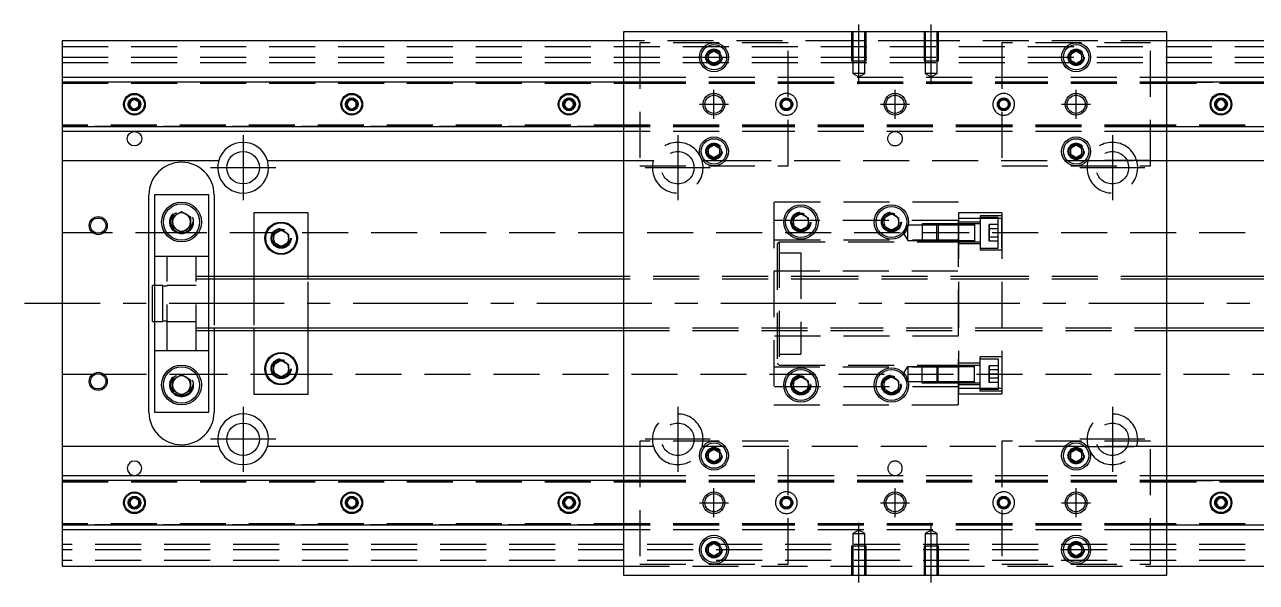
# Model space of a CAD drawing. Extents: x -11 to 665, y -277 to 77.
# Drawn here: x -10.3 to 329.8, y -77 to 77 of the extents above; entities that cross this region are included whole.
import ezdxf

# ---------------------------------------------------------------- set-up
doc = ezdxf.new("R2010")
doc.units = 0
doc.linetypes.add('CENTER', pattern=[50.8, 31.75, -6.35, 6.35, -6.35])
doc.linetypes.add('DASHED', pattern=[19.05, 12.7, -6.35])
doc.layers.get('0').update_dxf_attribs({"linetype": 'CONTINUOUS'})
doc.layers.add('CENTER', color=1, linetype='CENTER')

msp = doc.modelspace()

# ---------------------------------------------------------------- linework, layer by layer
at = {"color": 7, "linetype": 'CONTINUOUS'}
for p, q in [((155, 75), (155, -75)), ((305, 75), (155, 75)), ((305, -75), (305, 75)), ((155, 72.5), (0, 72.5)), ((0, 72.5), (0, 62.5)), ((460, 72.5), (305, 72.5)), ((178.5, 68.866026), (180, 69.73205)), ((178.5, 67.133974), (178.5, 68.866026)), ((180, 69.73205), (181.5, 68.866026)), ((181.5, 68.866026), (181.5, 67.133974)), ((278.5, 68.866026), (280, 69.73205)), ((278.5, 67.133974), (278.5, 68.866026)), ((280, 69.73205), (281.5, 68.866026)), ((281.5, 68.866026), (281.5, 67.133974)), ((180, 66.26795), (178.5, 67.133974)), ((181.5, 67.133974), (180, 66.26795)), ((280, 66.26795), (278.5, 67.133974)), ((281.5, 67.133974), (280, 66.26795)), ((0, 62.5), (155, 62.5)), ((0, 62.5), (0, 61.247728)), ((0, 61.247728), (155, 61.247728)), ((0, 61.247728), (0, 48.752272)), ((305, 62.5), (460, 62.5)), ((305, 61.247728), (460, 61.247728)), ((18.75, 55.721688), (20, 56.443376)), ((18.75, 54.278312), (18.75, 55.721688)), ((20, 56.443376), (21.25, 55.721688)), ((21.25, 55.721688), (21.25, 54.278312)), ((78.75, 55.721688), (80, 56.443376)), ((78.75, 54.278312), (78.75, 55.721688)), ((80, 56.443376), (81.25, 55.721688)), ((81.25, 55.721688), (81.25, 54.278312)), ((138.75, 55.721688), (140, 56.443376)), ((138.75, 54.278312), (138.75, 55.721688)), ((140, 56.443376), (141.25, 55.721688)), ((141.25, 55.721688), (141.25, 54.278312)), ((318.75, 55.721688), (320, 56.443376)), ((318.75, 54.278312), (318.75, 55.721688)), ((320, 56.443376), (321.25, 55.721688)), ((321.25, 55.721688), (321.25, 54.278312)), ((20, 53.556624), (18.75, 54.278312)), ((21.25, 54.278312), (20, 53.556624)), ((80, 53.556624), (78.75, 54.278312)), ((81.25, 54.278312), (80, 53.556624)), ((140, 53.556624), (138.75, 54.278312)), ((141.25, 54.278312), (140, 53.556624)), ((320, 53.556624), (318.75, 54.278312)), ((321.25, 54.278312), (320, 53.556624)), ((155, 48.752272), (0, 48.752272)), ((0, 48.752272), (0, 47.5)), ((460, 48.752272), (305, 48.752272)), ((155, 47.5), (0, 47.5)), ((0, 47.5), (0, 39.5)), ((460, 47.5), (305, 47.5)), ((178.5, 42.866026), (180, 43.73205)), ((178.5, 41.133974), (178.5, 42.866026)), ((180, 40.26795), (178.5, 41.133974)), ((180, 43.73205), (181.5, 42.866026)), ((181.5, 41.133974), (180, 40.26795)), ((181.5, 42.866026), (181.5, 41.133974)), ((278.5, 42.866026), (280, 43.73205)), ((278.5, 41.133974), (278.5, 42.866026)), ((280, 40.26795), (278.5, 41.133974)), ((280, 43.73205), (281.5, 42.866026)), ((281.5, 41.133974), (280, 40.26795)), ((281.5, 42.866026), (281.5, 41.133974)), ((0, 39.5), (43.291796, 39.5)), ((0, 39.5), (0, -39.5)), ((56.708204, 39.5), (155, 39.5)), ((305, 39.5), (403.291796, 39.5)), ((24, -30), (24, 30)), ((25.5, 30), (25.5, -30)), ((40.5, 30), (25.5, 30)), ((40.5, -30), (40.5, 30)), ((42, 30), (42, 7.5)), ((30.5, 23.943376), (33, 25.386752)), ((30.5, 21.056624), (30.5, 23.943376)), ((33, 25.386752), (35.5, 23.943376)), ((35.5, 23.943376), (35.5, 21.056624)), ((68, 25), (53, 25)), ((53, 25), (53, 7.5)), ((68, 7.5), (68, 25)), ((202, 23.6547), (204, 24.809402)), ((204, 24.809402), (206, 23.6547)), ((227, 23.6547), (229, 24.809402)), ((229, 24.809402), (231, 23.6547)), ((33, 19.613248), (30.5, 21.056624)), ((35.5, 21.056624), (33, 19.613248)), ((202, 21.3453), (202, 23.6547)), ((204, 20.190598), (202, 21.3453)), ((206, 21.3453), (204, 20.190598)), ((206, 23.6547), (206, 21.3453)), ((227, 21.3453), (227, 23.6547)), ((229, 20.190598), (227, 21.3453)), ((231, 21.3453), (229, 20.190598)), ((231, 23.6547), (231, 21.3453)), ((58.5, 19.1547), (60.5, 20.309402)), ((58.5, 16.8453), (58.5, 19.1547)), ((60.5, 20.309402), (62.5, 19.1547)), ((62.5, 19.1547), (62.5, 16.8453)), ((60.5, 15.690598), (58.5, 16.8453)), ((62.5, 16.8453), (60.5, 15.690598)), ((155, 7.5), (40.5, 7.5)), ((410, 7.5), (305, 7.5)), ((25, -5), (25, 5)), ((25.5, 5), (25, 5)), ((25, -5), (25.5, -5)), ((40.5, -7.5), (155, -7.5)), ((42, -7.5), (42, -30)), ((53, -7.5), (53, -25)), ((68, -25), (68, -7.5)), ((305, -7.5), (410, -7.5)), ((58.5, -16.8453), (60.5, -15.690598)), ((58.5, -19.1547), (58.5, -16.8453)), ((60.5, -15.690598), (62.5, -16.8453)), ((62.5, -16.8453), (62.5, -19.1547)), ((30.5, -21.056624), (33, -19.613248)), ((33, -19.613248), (35.5, -21.056624)), ((60.5, -20.309402), (58.5, -19.1547)), ((62.5, -19.1547), (60.5, -20.309402)), ((202, -21.3453), (204, -20.190598)), ((204, -20.190598), (206, -21.3453)), ((227, -21.3453), (229, -20.190598)), ((229, -20.190598), (231, -21.3453)), ((30.5, -23.943376), (30.5, -21.056624)), ((35.5, -21.056624), (35.5, -23.943376)), ((202, -23.6547), (202, -21.3453)), ((204, -24.809402), (202, -23.6547)), ((206, -23.6547), (204, -24.809402)), ((206, -21.3453), (206, -23.6547)), ((227, -23.6547), (227, -21.3453)), ((229, -24.809402), (227, -23.6547)), ((231, -23.6547), (229, -24.809402)), ((231, -21.3453), (231, -23.6547)), ((33, -25.386752), (30.5, -23.943376)), ((35.5, -23.943376), (33, -25.386752)), ((53, -25), (68, -25)), ((25.5, -30), (40.5, -30)), ((43.291796, -39.5), (0, -39.5)), ((0, -39.5), (0, -47.5)), ((155, -39.5), (56.708204, -39.5)), ((178.5, -41.133974), (180, -40.26795)), ((180, -40.26795), (181.5, -41.133974)), ((278.5, -41.133974), (280, -40.26795)), ((280, -40.26795), (281.5, -41.133974)), ((403.291796, -39.5), (305, -39.5)), ((178.5, -42.866026), (178.5, -41.133974)), ((180, -43.73205), (178.5, -42.866026)), ((181.5, -42.866026), (180, -43.73205)), ((181.5, -41.133974), (181.5, -42.866026)), ((278.5, -42.866026), (278.5, -41.133974)), ((280, -43.73205), (278.5, -42.866026)), ((281.5, -42.866026), (280, -43.73205)), ((281.5, -41.133974), (281.5, -42.866026)), ((0, -47.5), (155, -47.5)), ((0, -47.5), (0, -48.752272)), ((305, -47.5), (460, -47.5)), ((0, -48.752272), (155, -48.752272)), ((0, -48.752272), (0, -61.247728)), ((305, -48.752272), (460, -48.752272)), ((18.75, -54.278312), (20, -53.556624)), ((18.75, -55.721688), (18.75, -54.278312)), ((20, -53.556624), (21.25, -54.278312)), ((21.25, -54.278312), (21.25, -55.721688)), ((78.75, -54.278312), (80, -53.556624)), ((78.75, -55.721688), (78.75, -54.278312)), ((80, -53.556624), (81.25, -54.278312)), ((81.25, -54.278312), (81.25, -55.721688)), ((138.75, -54.278312), (140, -53.556624)), ((138.75, -55.721688), (138.75, -54.278312)), ((140, -53.556624), (141.25, -54.278312)), ((141.25, -54.278312), (141.25, -55.721688)), ((318.75, -54.278312), (320, -53.556624)), ((318.75, -55.721688), (318.75, -54.278312)), ((320, -53.556624), (321.25, -54.278312)), ((321.25, -54.278312), (321.25, -55.721688)), ((20, -56.443376), (18.75, -55.721688)), ((21.25, -55.721688), (20, -56.443376)), ((80, -56.443376), (78.75, -55.721688)), ((81.25, -55.721688), (80, -56.443376)), ((140, -56.443376), (138.75, -55.721688)), ((141.25, -55.721688), (140, -56.443376)), ((320, -56.443376), (318.75, -55.721688)), ((321.25, -55.721688), (320, -56.443376)), ((155, -61.247728), (0, -61.247728)), ((0, -61.247728), (0, -62.5)), ((155, -62.5), (0, -62.5)), ((0, -62.5), (0, -72.5)), ((460, -61.247728), (305, -61.247728)), ((460, -62.5), (305, -62.5)), ((178.5, -67.133974), (180, -66.26795)), ((178.5, -68.866026), (178.5, -67.133974)), ((180, -66.26795), (181.5, -67.133974)), ((181.5, -67.133974), (181.5, -68.866026)), ((278.5, -67.133974), (280, -66.26795)), ((278.5, -68.866026), (278.5, -67.133974)), ((280, -66.26795), (281.5, -67.133974)), ((281.5, -67.133974), (281.5, -68.866026)), ((180, -69.73205), (178.5, -68.866026)), ((181.5, -68.866026), (180, -69.73205)), ((280, -69.73205), (278.5, -68.866026)), ((281.5, -68.866026), (280, -69.73205)), ((0, -72.5), (155, -72.5)), ((305, -72.5), (460, -72.5)), ((155, -75), (305, -75))]:
    msp.add_line(p, q, dxfattribs=at)
at = {"color": 3, "linetype": 'DASHED'}
for p, q in [((218.000006, 75), (218.000006, 67)), ((218.35, 75), (218.35, 67)), ((221.65, 67), (221.65, 75)), ((221.999994, 67), (221.999994, 75)), ((238.000006, 75), (238.000006, 67)), ((238.35, 75), (238.35, 67)), ((241.65, 67), (241.65, 75)), ((241.999994, 67), (241.999994, 75)), ((218.000006, 72.5), (155, 72.5)), ((200.5, 72), (159.5, 72)), ((159.5, 72), (159.5, 38)), ((200.5, 38), (200.5, 72)), ((221.999994, 72.5), (218.000006, 72.5)), ((238.000006, 72.5), (221.999994, 72.5)), ((241.999994, 72.5), (238.000006, 72.5)), ((305, 72.5), (241.999994, 72.5)), ((259.5, 72), (259.5, 38)), ((300.5, 72), (259.5, 72)), ((300.5, 38), (300.5, 72)), ((0, 71), (460, 71)), ((181.973226, 68.326156), (182, 68)), ((281.973226, 68.326156), (282, 68)), ((0, 68), (460, 68)), ((0, 66.5), (460, 66.5)), ((218.000006, 67), (221.999994, 67)), ((218.35, 67), (218.35, 63.5)), ((221.65, 63.5), (221.65, 67)), ((238.000006, 67), (241.999994, 67)), ((238.35, 67), (238.35, 63.5)), ((241.65, 63.5), (241.65, 67)), ((155, 62.5), (159.5, 62.5)), ((155, 61.247728), (159.5, 61.247728)), ((159.5, 62.5), (200.5, 62.5)), ((159.5, 61.247728), (200.5, 61.247728)), ((200.5, 62.5), (259.5, 62.5)), ((200.5, 61.247728), (259.5, 61.247728)), ((221.65, 63.5), (218.35, 63.5)), ((218.35, 63.5), (220, 62.547372)), ((220, 62.547372), (221.65, 63.5)), ((241.65, 63.5), (238.35, 63.5)), ((238.35, 63.5), (240, 62.547372)), ((240, 62.547372), (241.65, 63.5)), ((259.5, 62.5), (300.5, 62.5)), ((259.5, 61.247728), (300.5, 61.247728)), ((300.5, 62.5), (305, 62.5)), ((300.5, 61.247728), (305, 61.247728)), ((0, 61.1147), (155, 61.1147)), ((0, 61.1), (159.5, 61.1)), ((0, 60.8), (159.5, 60.8)), ((155, 61.1147), (159.5, 61.1147)), ((159.5, 61.1147), (200.5, 61.1147)), ((159.5, 61.1), (200.5, 61.1)), ((159.5, 60.8), (200.5, 60.8)), ((200.5, 61.1147), (259.5, 61.1147)), ((200.5, 61.1), (259.5, 61.1)), ((200.5, 60.8), (259.5, 60.8)), ((259.5, 61.1147), (300.5, 61.1147)), ((259.5, 61.1), (300.5, 61.1)), ((259.5, 60.8), (300.5, 60.8)), ((300.5, 61.1147), (305, 61.1147)), ((300.5, 61.1), (460, 61.1)), ((300.5, 60.8), (460, 60.8)), ((305, 61.1147), (460, 61.1147)), ((21.477374, 55.25955), (21.5, 55)), ((81.477374, 55.25955), (81.5, 55)), ((138.5, 55), (138.52041, 55.24661)), ((318.5, 55), (318.52041, 55.24661)), ((159.5, 49.2), (0, 49.2)), ((159.5, 48.9), (0, 48.9)), ((155, 48.8853), (0, 48.8853)), ((159.5, 48.8853), (155, 48.8853)), ((159.5, 48.752272), (155, 48.752272)), ((200.5, 49.2), (159.5, 49.2)), ((200.5, 48.9), (159.5, 48.9)), ((200.5, 48.8853), (159.5, 48.8853)), ((200.5, 48.752272), (159.5, 48.752272)), ((259.5, 49.2), (200.5, 49.2)), ((259.5, 48.9), (200.5, 48.9)), ((259.5, 48.8853), (200.5, 48.8853)), ((259.5, 48.752272), (200.5, 48.752272)), ((300.5, 49.2), (259.5, 49.2)), ((300.5, 48.9), (259.5, 48.9)), ((300.5, 48.8853), (259.5, 48.8853)), ((300.5, 48.752272), (259.5, 48.752272)), ((460, 49.2), (300.5, 49.2)), ((460, 48.9), (300.5, 48.9)), ((305, 48.8853), (300.5, 48.8853)), ((305, 48.752272), (300.5, 48.752272)), ((460, 48.8853), (305, 48.8853)), ((159.5, 47.5), (155, 47.5)), ((200.5, 47.5), (159.5, 47.5)), ((259.5, 47.5), (200.5, 47.5)), ((300.5, 47.5), (259.5, 47.5)), ((305, 47.5), (300.5, 47.5)), ((178, 42), (178.030168, 42.346066)), ((281.973226, 42.326156), (282, 42)), ((155, 39.5), (163.291796, 39.5)), ((159.5, 38), (200.5, 38)), ((176.708204, 39.5), (176.877502, 39.5)), ((176.877502, 39.5), (177.55051, 39.5)), ((177.55051, 39.5), (182.44949, 39.5)), ((182.44949, 39.5), (183.122498, 39.5)), ((183.122498, 39.5), (276.877502, 39.5)), ((259.5, 38), (300.5, 38)), ((276.877502, 39.5), (277.55051, 39.5)), ((277.55051, 39.5), (282.44949, 39.5)), ((282.44949, 39.5), (283.122498, 39.5)), ((283.122498, 39.5), (300.5, 39.5)), ((300.5, 39.5), (283.291796, 39.5)), ((296.708204, 39.5), (305, 39.5)), ((196.5, 28), (196.5, -28)), ((247.5, 28), (196.5, 28)), ((247.5, -28), (247.5, 28)), ((247.5, 25), (247.5, -25)), ((259.5, 25), (247.5, 25)), ((253.5, 24.235572), (253.5, 14.735572)), ((259.5, 24.235572), (253.5, 24.235572)), ((259.5, 25), (259.5, -25)), ((30, 22.5), (30.020026, 22.846056)), ((196.5, 23), (247.5, 23)), ((201.5, 22.5), (201.512884, 22.753488)), ((226.5, 22.5), (226.52689, 22.865682)), ((233.500001, 21.585571), (232.287565, 19.485571)), ((239.4, 21.585571), (233.5, 21.585571)), ((233.500001, 17.385571), (233.500001, 21.585571)), ((242.4, 21.985565), (237.5, 21.985565)), ((237.5, 21.971141), (237.5, 16.985576)), ((242, 21.585571), (239.4, 21.585571)), ((241.9, 21.985571), (241.5, 21.585571)), ((241.5, 17.385571), (241.5, 21.585571)), ((241.9, 21.985571), (241.9, 16.985571)), ((251.9, 21.585571), (242, 21.585571)), ((253.5, 21.985565), (242.4, 21.985565)), ((259.5, 23.49468), (247.5, 23.49468)), ((253.5, 22.485571), (247.5, 22.485571)), ((251.9, 21.985571), (251.9, 16.985571)), ((258.5, 23.735571), (253.5, 23.735571)), ((256, 20.640272), (256, 21.794972)), ((256, 21.794972), (256, 20.640272)), ((258.5, 21.794972), (256, 21.794972)), ((258.5, 20.640272), (256, 20.640272)), ((256, 18.330872), (256, 20.640272)), ((256, 20.640272), (256, 18.330872)), ((258.5, 15.235572), (258.5, 23.735572)), ((259.5, 15.235571), (259.5, 23.735571)), ((9.359688, 19.5), (0, 19.5)), ((33, 19.5), (10.640312, 19.5)), ((59.030306, 19.5), (33, 19.5)), ((58, 18), (58.034018, 18.411016)), ((460, 19.5), (61.969694, 19.5)), ((247.5, 17.5), (196.5, 17.5)), ((232.287565, 19.485571), (233.500001, 17.385571)), ((233.500001, 17.385571), (239.4, 17.385571)), ((239.4, 17.385571), (242, 17.385571)), ((241.5, 17.385571), (241.9, 16.985571)), ((242, 17.385571), (251.9, 17.385571)), ((258.5, 18.330872), (256, 18.330872)), ((256, 17.17617), (256, 18.330872)), ((256, 18.330872), (256, 17.17617)), ((258.5, 17.17617), (256, 17.17617)), ((197.5, 16.5), (198, 17)), ((197.5, 16.5), (197.5, -16.5)), ((198, 17), (248, 17)), ((198, 17), (198, -17)), ((198, 14), (204, 14)), ((204, 14), (204, -14)), ((237.5, 16.985575), (242.4, 16.985575)), ((242.4, 16.985575), (253.5, 16.985575)), ((253.5, 16.485571), (247.5, 16.485571)), ((253.5, 15.235572), (258.5, 15.235572)), ((259.5, 14.735572), (253.5, 14.735572)), ((29, 13), (25.5, 13)), ((29, -13), (29, 13)), ((37, 13), (29, 13)), ((37, -13), (37, 13)), ((40.5, 13), (37, 13)), ((40.5, 7.5), (37, 7.5)), ((42, 7.5), (42, 6.75)), ((53, 7.5), (53, 6.75)), ((68, 6.75), (68, 7.5)), ((214, 7.5), (155, 7.5)), ((196.5, 9), (247.5, 9)), ((258, 7.5), (214, 7.5)), ((305, 7.5), (258, 7.5)), ((27.85, 5), (25.5, 5)), ((27.85, -5), (27.85, 5)), ((29, 4.8), (27.85, 4.8)), ((37, 5), (29, 5)), ((40.5, 6.75), (37, 6.75)), ((42, 6.75), (42, -6.75)), ((53, 6.75), (53, -6.75)), ((68, -6.75), (68, 6.75)), ((214, 6.75), (155, 6.75)), ((258, 6.75), (214, 6.75)), ((305, 6.75), (258, 6.75)), ((25.5, -5), (27.85, -5)), ((27.85, -4.8), (29, -4.8)), ((29, -5), (37, -5)), ((37, -6.75), (40.5, -6.75)), ((42, -6.75), (42, -7.5)), ((53, -6.75), (53, -7.5)), ((68, -7.5), (68, -6.75)), ((155, -6.75), (214, -6.75)), ((214, -6.75), (258, -6.75)), ((258, -6.75), (305, -6.75)), ((37, -7.5), (40.5, -7.5)), ((155, -7.5), (214, -7.5)), ((247.5, -9), (196.5, -9)), ((214, -7.5), (258, -7.5)), ((258, -7.5), (305, -7.5)), ((25.5, -13), (29, -13)), ((29, -13), (37, -13)), ((37, -13), (40.5, -13)), ((198, -17), (197.5, -16.5)), ((198, -14), (204, -14)), ((198, -17), (247.5, -17)), ((237.5, -21.985566), (237.5, -16.985575)), ((237.5, -16.985575), (242.4, -16.985575)), ((241.499979, -17.385571), (241.899979, -16.985571)), ((241.899979, -21.985571), (241.899979, -16.985571)), ((242.4, -16.985575), (253.5, -16.985575)), ((253.5, -16.485572), (247.5, -16.485572)), ((251.9, -21.985571), (251.9, -16.985571)), ((253.5, -24.235572), (253.5, -14.735572)), ((259.5, -14.735572), (253.5, -14.735572)), ((253.5, -15.235571), (258.5, -15.235571)), ((258.5, -15.235571), (258.5, -23.735571)), ((0, -19.5), (9.359688, -19.5)), ((10.640312, -19.5), (33, -19.5)), ((33, -19.5), (59.030306, -19.5)), ((58, -18), (58.034018, -17.588984)), ((61.969694, -19.5), (460, -19.5)), ((196.5, -17.5), (247.5, -17.5)), ((232.287565, -19.485571), (233.500001, -17.385571)), ((233.500001, -21.585571), (232.287565, -19.485571)), ((233.500001, -17.385571), (233.500001, -21.585571)), ((233.500001, -17.385571), (239.4, -17.385571)), ((239.4, -17.385571), (242, -17.385571)), ((241.499979, -17.385571), (241.499979, -21.585571)), ((242, -17.385571), (251.9, -17.385572)), ((256, -18.330872), (256, -17.17617)), ((256, -17.17617), (256, -18.330872)), ((258.5, -17.17617), (256, -17.17617)), ((258.5, -18.330872), (256, -18.330872)), ((256, -20.640272), (256, -18.330872)), ((256, -18.330872), (256, -20.640272)), ((258.5, -19.485571), (256, -19.485571)), ((30, -22.5), (30.020026, -22.153944)), ((247.5, -23), (196.5, -23)), ((206.483582, -22.213962), (206.5, -22.5)), ((231.483582, -22.213962), (231.5, -22.5)), ((239.4, -21.585571), (233.66115, -21.585571)), ((242.4, -21.985565), (237.5, -21.985565)), ((242, -21.585571), (239.4, -21.585571)), ((241.899979, -21.985571), (241.499979, -21.585571)), ((251.9, -21.585571), (242, -21.585571)), ((253.5, -21.985565), (242.4, -21.985565)), ((253.5, -22.485572), (247.5, -22.485572)), ((259.5, -23.49468), (247.5, -23.49468)), ((251.9, -21.728173), (251.9, -21.985571)), ((258.5, -23.735571), (253.5, -23.735571)), ((258.5, -20.640272), (256, -20.640272)), ((256, -21.794972), (256, -20.640272)), ((256, -20.640272), (256, -21.794972)), ((258.5, -21.794972), (256, -21.794972)), ((259.5, -25), (247.5, -25)), ((259.5, -24.235572), (253.5, -24.235572)), ((196.5, -28), (247.5, -28)), ((163.291796, -39.5), (155, -39.5)), ((200.5, -38), (159.5, -38)), ((159.5, -38), (159.5, -72)), ((176.877502, -39.5), (176.708204, -39.5)), ((177.55051, -39.5), (176.877502, -39.5)), ((182.44949, -39.5), (177.55051, -39.5)), ((183.122498, -39.5), (182.44949, -39.5)), ((276.877502, -39.5), (183.122498, -39.5)), ((200.5, -72), (200.5, -38)), ((300.5, -38), (259.5, -38)), ((259.5, -38), (259.5, -72)), ((277.55051, -39.5), (276.877502, -39.5)), ((282.44949, -39.5), (277.55051, -39.5)), ((283.122498, -39.5), (282.44949, -39.5)), ((300.5, -39.5), (283.122498, -39.5)), ((283.291796, -39.5), (300.5, -39.5)), ((305, -39.5), (296.708204, -39.5)), ((300.5, -72), (300.5, -38)), ((178, -42), (178.030168, -41.653934)), ((281.973226, -41.673844), (282, -42)), ((155, -47.5), (159.5, -47.5)), ((159.5, -47.5), (200.5, -47.5)), ((200.5, -47.5), (259.5, -47.5)), ((259.5, -47.5), (300.5, -47.5)), ((300.5, -47.5), (305, -47.5)), ((0, -48.8853), (155, -48.8853)), ((0, -48.9), (159.5, -48.9)), ((0, -49.2), (159.5, -49.2)), ((155, -48.752272), (159.5, -48.752272)), ((155, -48.8853), (159.5, -48.8853)), ((159.5, -48.752272), (200.5, -48.752272)), ((159.5, -48.8853), (200.5, -48.8853)), ((159.5, -48.9), (200.5, -48.9)), ((159.5, -49.2), (200.5, -49.2)), ((200.5, -48.752272), (259.5, -48.752272)), ((200.5, -48.8853), (259.5, -48.8853)), ((200.5, -48.9), (259.5, -48.9)), ((200.5, -49.2), (259.5, -49.2)), ((259.5, -48.752272), (300.5, -48.752272)), ((259.5, -48.8853), (300.5, -48.8853)), ((259.5, -48.9), (300.5, -48.9)), ((259.5, -49.2), (300.5, -49.2)), ((300.5, -48.752272), (305, -48.752272)), ((300.5, -48.8853), (305, -48.8853)), ((300.5, -48.9), (460, -48.9)), ((300.5, -49.2), (460, -49.2)), ((305, -48.8853), (460, -48.8853)), ((21.477374, -54.74045), (21.5, -55)), ((78.5, -55), (78.52041, -54.75339)), ((138.5, -55), (138.52041, -54.75339)), ((321.477374, -54.74045), (321.5, -55)), ((159.5, -60.8), (0, -60.8)), ((159.5, -61.1), (0, -61.1)), ((155, -61.1147), (0, -61.1147)), ((159.5, -61.1147), (155, -61.1147)), ((200.5, -60.8), (159.5, -60.8)), ((200.5, -61.1), (159.5, -61.1)), ((200.5, -61.1147), (159.5, -61.1147)), ((259.5, -60.8), (200.5, -60.8)), ((259.5, -61.1), (200.5, -61.1)), ((259.5, -61.1147), (200.5, -61.1147)), ((300.5, -60.8), (259.5, -60.8)), ((300.5, -61.1), (259.5, -61.1)), ((300.5, -61.1147), (259.5, -61.1147)), ((460, -60.8), (300.5, -60.8)), ((460, -61.1), (300.5, -61.1)), ((305, -61.1147), (300.5, -61.1147)), ((460, -61.1147), (305, -61.1147)), ((159.5, -61.247728), (155, -61.247728)), ((159.5, -62.5), (155, -62.5)), ((200.5, -61.247728), (159.5, -61.247728)), ((200.5, -62.5), (159.5, -62.5)), ((259.5, -61.247728), (200.5, -61.247728)), ((259.5, -62.5), (200.5, -62.5)), ((220, -62.547372), (218.35, -63.5)), ((218.35, -63.5), (220, -63.5)), ((218.35, -63.5), (218.35, -67)), ((221.65, -63.5), (220, -62.547372)), ((220, -63.5), (221.65, -63.5)), ((221.65, -67), (221.65, -63.5)), ((240, -62.547372), (238.35, -63.5)), ((238.35, -63.5), (240, -63.5)), ((238.35, -63.5), (238.35, -67)), ((241.65, -63.5), (240, -62.547372)), ((240, -63.5), (241.65, -63.5)), ((241.65, -67), (241.65, -63.5)), ((300.5, -61.247728), (259.5, -61.247728)), ((300.5, -62.5), (259.5, -62.5)), ((305, -61.247728), (300.5, -61.247728)), ((305, -62.5), (300.5, -62.5)), ((460, -66.5), (0, -66.5)), ((460, -68), (0, -68)), ((181.973226, -67.673844), (182, -68)), ((221.999994, -67), (218.000006, -67)), ((218.000006, -67), (218.000006, -75)), ((218.35, -67), (218.35, -75)), ((221.65, -75), (221.65, -67)), ((221.999994, -75), (221.999994, -67)), ((241.999994, -67), (238.000006, -67)), ((238.000006, -67), (238.000006, -75)), ((238.35, -67), (238.35, -75)), ((241.65, -75), (241.65, -67)), ((241.999994, -75), (241.999994, -67)), ((281.973226, -67.673844), (282, -68)), ((460, -71), (0, -71)), ((155, -72.5), (218.000006, -72.5)), ((159.5, -72), (200.5, -72)), ((218.000006, -72.5), (221.999994, -72.5)), ((221.999994, -72.5), (238.000006, -72.5)), ((238.000006, -72.5), (241.999994, -72.5)), ((241.999994, -72.5), (305, -72.5)), ((259.5, -72), (300.5, -72))]:
    msp.add_line(p, q, dxfattribs=at)
at = {"color": 3, "linetype": 'CONTINUOUS'}
for p, q in [((155, 6.75), (40.5, 6.75)), ((410, 6.75), (305, 6.75)), ((40.5, -6.75), (155, -6.75)), ((305, -6.75), (410, -6.75))]:
    msp.add_line(p, q, dxfattribs=at)
at = {"color": 7, "linetype": 'CONTINUOUS'}
for centre, radius in [((180, 68), 4), ((180, 68), 3.5), ((280, 68), 4), ((280, 68), 3.5), ((20, 55), 3), ((80, 55), 3), ((140, 55), 3), ((230, 55), 3), ((320, 55), 3), ((20, 55), 2.75), ((80, 55), 2.75), ((140, 55), 2.75), ((180, 55), 2.5), ((230, 55), 2.5), ((280, 55), 2.5), ((320, 55), 2.75), ((20, 45.5), 2), ((180, 42), 4), ((180, 42), 3.5), ((280, 42), 4), ((280, 42), 3.5), ((50, 37.5), 4.5), ((33, 22.5), 5.5), ((33, 22.5), 5), ((204, 22.5), 4.75), ((229, 22.5), 4.75), ((204, 22.5), 4.25), ((229, 22.5), 4.25), ((10, 21.5), 2.1), ((60.5, 18), 4.5), ((60.5, 18), 4.25), ((60.5, -18), 4.5), ((33, -22.5), 5.5), ((60.5, -18), 4.25), ((10, -21.5), 2.1), ((33, -22.5), 5), ((204, -22.5), 4.75), ((204, -22.5), 4.25), ((229, -22.5), 4.75), ((229, -22.5), 4.25), ((50, -37.5), 4.5), ((180, -42), 4), ((180, -42), 3.5), ((280, -42), 4), ((280, -42), 3.5), ((20, -55), 3), ((20, -55), 2.75), ((80, -55), 3), ((80, -55), 2.75), ((140, -55), 3), ((140, -55), 2.75), ((180, -55), 2.5), ((230, -55), 3), ((230, -55), 2.5), ((280, -55), 2.5), ((320, -55), 3), ((320, -55), 2.75), ((180, -68), 4), ((180, -68), 3.5), ((280, -68), 4), ((280, -68), 3.5)]:
    msp.add_circle(centre, radius, dxfattribs=at)
at = {"color": 3, "linetype": 'DASHED'}
for centre, radius in [((180, 68), 2.25), ((180, 68), 2), ((280, 68), 2.25), ((280, 68), 2), ((20, 55), 1.75), ((20, 55), 1.5), ((80, 55), 1.75), ((80, 55), 1.5), ((140, 55), 1.75), ((140, 55), 1.5), ((200, 55), 1.75), ((200, 55), 1.5), ((200, 55), 1.25), ((260, 55), 1.75), ((260, 55), 1.5), ((260, 55), 1.25), ((320, 55), 1.75), ((320, 55), 1.5), ((180, 42), 2.25), ((230, 45.5), 2), ((280, 42), 2.25), ((170, 37.5), 4.5), ((180, 42), 2), ((280, 42), 2), ((290, 37.5), 4.5), ((33, 22.5), 3.25), ((33, 22.5), 3), ((204, 22.5), 2.75), ((204, 22.5), 2.5), ((229, 22.5), 2.75), ((229, 22.5), 2.5), ((60.5, 18), 2.75), ((60.5, 18), 2.5), ((60.5, -18), 2.75), ((60.5, -18), 2.5), ((33, -22.5), 3.25), ((33, -22.5), 3), ((204, -22.5), 2.75), ((204, -22.5), 2.5), ((229, -22.5), 2.75), ((229, -22.5), 2.5), ((170, -37.5), 4.5), ((290, -37.5), 4.5), ((180, -42), 2.25), ((180, -42), 2), ((280, -42), 2.25), ((280, -42), 2), ((20, -55), 1.75), ((20, -55), 1.5), ((80, -55), 1.75), ((80, -55), 1.5), ((140, -55), 1.75), ((140, -55), 1.5), ((200, -55), 1.75), ((200, -55), 1.5), ((200, -55), 1.25), ((260, -55), 1.75), ((260, -55), 1.5), ((260, -55), 1.25), ((320, -55), 1.75), ((320, -55), 1.5), ((180, -68), 2.25), ((180, -68), 2), ((280, -68), 2.25), ((280, -68), 2)]:
    msp.add_circle(centre, radius, dxfattribs=at)
at = {"color": 3, "linetype": 'CONTINUOUS'}
for centre, radius in [((180, 55), 3), ((280, 55), 3), ((10, 21.5), 2.5), ((10, -21.5), 2.5), ((180, -55), 3), ((280, -55), 3)]:
    msp.add_circle(centre, radius, dxfattribs=at)
at = {"color": 7, "linetype": 'CONTINUOUS'}
for centre, radius, start, end in [((180, 68), 1.65, 155.380023, 180), ((180, 68), 1.65, 144.619977, 155.380023), ((180, 68), 1.65, 95.380023, 144.619977), ((180, 68), 1.65, 84.619977, 95.380023), ((180, 68), 1.65, 35.380023, 84.619977), ((180, 68), 1.65, 24.619977, 35.380023), ((180, 68), 1.65, 335.380023, 24.619977), ((280, 68), 1.65, 155.380023, 180), ((280, 68), 1.65, 144.619977, 155.380023), ((280, 68), 1.65, 95.380023, 144.619977), ((280, 68), 1.65, 84.619977, 95.380023), ((280, 68), 1.65, 35.380023, 84.619977), ((280, 68), 1.65, 24.619977, 35.380023), ((280, 68), 1.65, 335.380023, 24.619977), ((180, 68), 1.65, 180, 204.619977), ((180, 68), 1.65, 204.619977, 215.380023), ((180, 68), 1.65, 215.380023, 264.619977), ((180, 68), 1.65, 264.619977, 275.380023), ((180, 68), 1.65, 275.380023, 324.619977), ((180, 68), 1.65, 324.619977, 335.380023), ((280, 68), 1.65, 180, 204.619977), ((280, 68), 1.65, 204.619977, 215.380023), ((280, 68), 1.65, 215.380023, 264.619977), ((280, 68), 1.65, 264.619977, 275.380023), ((280, 68), 1.65, 275.380023, 324.619977), ((280, 68), 1.65, 324.619977, 335.380023), ((20, 55), 1.25, 120, 180), ((20, 55), 1.25, 180, 240), ((20, 55), 1.25, 60, 120), ((20, 55), 1.25, 0, 60), ((20, 55), 1.25, 300, 0), ((80, 55), 1.25, 120, 180), ((80, 55), 1.25, 180, 240), ((80, 55), 1.25, 60, 120), ((80, 55), 1.25, 0, 60), ((80, 55), 1.25, 300, 0), ((140, 55), 1.25, 120, 180), ((140, 55), 1.25, 180, 240), ((140, 55), 1.25, 60, 120), ((140, 55), 1.25, 0, 60), ((140, 55), 1.25, 300, 0), ((320, 55), 1.25, 120, 180), ((320, 55), 1.25, 180, 240), ((320, 55), 1.25, 60, 120), ((320, 55), 1.25, 0, 60), ((320, 55), 1.25, 300, 0), ((20, 55), 1.25, 240, 300), ((80, 55), 1.25, 240, 300), ((140, 55), 1.25, 240, 300), ((320, 55), 1.25, 240, 300), ((50, 37.5), 7, 16.60155, 163.39845), ((180, 42), 1.65, 155.380023, 180), ((180, 42), 1.65, 180, 204.619977), ((180, 42), 1.65, 144.619977, 155.380023), ((180, 42), 1.65, 204.619977, 215.380023), ((180, 42), 1.65, 95.380023, 144.619977), ((180, 42), 1.65, 215.380023, 264.619977), ((180, 42), 1.65, 84.619977, 95.380023), ((180, 42), 1.65, 35.380023, 84.619977), ((180, 42), 1.65, 275.380023, 324.619977), ((180, 42), 1.65, 24.619977, 35.380023), ((180, 42), 1.65, 324.619977, 335.380023), ((180, 42), 1.65, 335.380023, 24.619977), ((280, 42), 1.65, 155.380023, 180), ((280, 42), 1.65, 180, 204.619977), ((280, 42), 1.65, 144.619977, 155.380023), ((280, 42), 1.65, 204.619977, 215.380023), ((280, 42), 1.65, 95.380023, 144.619977), ((280, 42), 1.65, 215.380023, 264.619977), ((280, 42), 1.65, 84.619977, 95.380023), ((280, 42), 1.65, 35.380023, 84.619977), ((280, 42), 1.65, 275.380023, 324.619977), ((280, 42), 1.65, 24.619977, 35.380023), ((280, 42), 1.65, 324.619977, 335.380023), ((280, 42), 1.65, 335.380023, 24.619977), ((33, 30), 9, 90, 180), ((33, 30), 9, 0, 90), ((50, 37.5), 7, 163.39845, 16.60155), ((180, 42), 1.65, 264.619977, 275.380023), ((280, 42), 1.65, 264.619977, 275.380023), ((33, 22.5), 2.5, 120, 180), ((33, 22.5), 2.5, 60, 120), ((33, 22.5), 2.5, 0, 60), ((204, 22.5), 2.1, 137.75279, 162.24721), ((204, 22.5), 2.1, 102.24721, 137.75279), ((204, 22.5), 2.1, 77.75279, 102.24721), ((204, 22.5), 2.1, 42.24721, 77.75279), ((204, 22.5), 2.1, 17.75279, 42.24721), ((229, 22.5), 2.1, 137.75279, 162.24721), ((229, 22.5), 2.1, 102.24721, 137.75279), ((229, 22.5), 2.1, 77.75279, 102.24721), ((229, 22.5), 2.1, 42.24721, 77.75279), ((229, 22.5), 2.1, 17.75279, 42.24721), ((33, 22.5), 2.5, 180, 240), ((33, 22.5), 2.5, 300, 0), ((204, 22.5), 2.1, 162.24721, 180), ((204, 22.5), 2.1, 180, 197.75279), ((204, 22.5), 2.1, 197.75279, 222.24721), ((204, 22.5), 2.1, 222.24721, 257.75279), ((204, 22.5), 2.1, 257.75279, 282.24721), ((204, 22.5), 2.1, 282.24721, 317.75279), ((204, 22.5), 2.1, 317.75279, 342.24721), ((204, 22.5), 2.1, 342.24721, 17.75279), ((229, 22.5), 2.1, 162.24721, 180), ((229, 22.5), 2.1, 180, 197.75279), ((229, 22.5), 2.1, 197.75279, 222.24721), ((229, 22.5), 2.1, 222.24721, 257.75279), ((229, 22.5), 2.1, 257.75279, 282.24721), ((229, 22.5), 2.1, 282.24721, 317.75279), ((229, 22.5), 2.1, 317.75279, 342.24721), ((229, 22.5), 2.1, 342.24721, 17.75279), ((33, 22.5), 2.5, 240, 300), ((60.5, 18), 2.1, 162.24721, 180), ((60.5, 18), 2.1, 180, 197.75279), ((60.5, 18), 2.1, 137.75279, 162.24721), ((60.5, 18), 2.1, 197.75279, 222.24721), ((60.5, 18), 2.1, 102.24721, 137.75279), ((60.5, 18), 2.1, 77.75279, 102.24721), ((60.5, 18), 2.1, 42.24721, 77.75279), ((60.5, 18), 2.1, 17.75279, 42.24721), ((60.5, 18), 2.1, 317.75279, 342.24721), ((60.5, 18), 2.1, 342.24721, 17.75279), ((60.5, 18), 2.1, 222.24721, 257.75279), ((60.5, 18), 2.1, 257.75279, 282.24721), ((60.5, 18), 2.1, 282.24721, 317.75279), ((60.5, -18), 2.1, 137.75279, 162.24721), ((60.5, -18), 2.1, 102.24721, 137.75279), ((60.5, -18), 2.1, 77.75279, 102.24721), ((60.5, -18), 2.1, 42.24721, 77.75279), ((60.5, -18), 2.1, 17.75279, 42.24721), ((33, -22.5), 2.5, 120, 180), ((33, -22.5), 2.5, 60, 120), ((33, -22.5), 2.5, 0, 60), ((60.5, -18), 2.1, 162.24721, 180), ((60.5, -18), 2.1, 180, 197.75279), ((60.5, -18), 2.1, 197.75279, 222.24721), ((60.5, -18), 2.1, 222.24721, 257.75279), ((60.5, -18), 2.1, 257.75279, 282.24721), ((60.5, -18), 2.1, 282.24721, 317.75279), ((60.5, -18), 2.1, 317.75279, 342.24721), ((60.5, -18), 2.1, 342.24721, 17.75279), ((204, -22.5), 2.1, 77.75279, 102.24721), ((229, -22.5), 2.1, 77.75279, 102.24721), ((33, -22.5), 2.5, 180, 240), ((33, -22.5), 2.5, 300, 0), ((204, -22.5), 2.1, 162.24721, 180), ((204, -22.5), 2.1, 180, 197.75279), ((204, -22.5), 2.1, 137.75279, 162.24721), ((204, -22.5), 2.1, 197.75279, 222.24721), ((204, -22.5), 2.1, 102.24721, 137.75279), ((204, -22.5), 2.1, 42.24721, 77.75279), ((204, -22.5), 2.1, 17.75279, 42.24721), ((204, -22.5), 2.1, 317.75279, 342.24721), ((204, -22.5), 2.1, 342.24721, 17.75279), ((229, -22.5), 2.1, 162.24721, 180), ((229, -22.5), 2.1, 180, 197.75279), ((229, -22.5), 2.1, 137.75279, 162.24721), ((229, -22.5), 2.1, 197.75279, 222.24721), ((229, -22.5), 2.1, 102.24721, 137.75279), ((229, -22.5), 2.1, 42.24721, 77.75279), ((229, -22.5), 2.1, 17.75279, 42.24721), ((229, -22.5), 2.1, 317.75279, 342.24721), ((229, -22.5), 2.1, 342.24721, 17.75279), ((33, -22.5), 2.5, 240, 300), ((204, -22.5), 2.1, 222.24721, 257.75279), ((204, -22.5), 2.1, 257.75279, 282.24721), ((204, -22.5), 2.1, 282.24721, 317.75279), ((229, -22.5), 2.1, 222.24721, 257.75279), ((229, -22.5), 2.1, 257.75279, 282.24721), ((229, -22.5), 2.1, 282.24721, 317.75279), ((33, -30), 9, 180, 270), ((33, -30), 9, 270, 0), ((50, -37.5), 7, 343.39845, 196.60155), ((50, -37.5), 7, 196.60155, 343.39845), ((180, -42), 1.65, 95.380023, 144.619977), ((180, -42), 1.65, 84.619977, 95.380023), ((180, -42), 1.65, 35.380023, 84.619977), ((280, -42), 1.65, 95.380023, 144.619977), ((280, -42), 1.65, 84.619977, 95.380023), ((280, -42), 1.65, 35.380023, 84.619977), ((20, -45.5), 2, 90, 270), ((20, -45.5), 2, 270, 90), ((180, -42), 1.65, 155.380023, 180), ((180, -42), 1.65, 180, 204.619977), ((180, -42), 1.65, 144.619977, 155.380023), ((180, -42), 1.65, 204.619977, 215.380023), ((180, -42), 1.65, 215.380023, 264.619977), ((180, -42), 1.65, 264.619977, 275.380023), ((180, -42), 1.65, 275.380023, 324.619977), ((180, -42), 1.65, 24.619977, 35.380023), ((180, -42), 1.65, 324.619977, 335.380023), ((180, -42), 1.65, 335.380023, 24.619977), ((280, -42), 1.65, 155.380023, 180), ((280, -42), 1.65, 180, 204.619977), ((280, -42), 1.65, 144.619977, 155.380023), ((280, -42), 1.65, 204.619977, 215.380023), ((280, -42), 1.65, 215.380023, 264.619977), ((280, -42), 1.65, 264.619977, 275.380023), ((280, -42), 1.65, 275.380023, 324.619977), ((280, -42), 1.65, 24.619977, 35.380023), ((280, -42), 1.65, 324.619977, 335.380023), ((280, -42), 1.65, 335.380023, 24.619977), ((20, -55), 1.25, 120, 180), ((20, -55), 1.25, 60, 120), ((20, -55), 1.25, 0, 60), ((80, -55), 1.25, 120, 180), ((80, -55), 1.25, 60, 120), ((80, -55), 1.25, 0, 60), ((140, -55), 1.25, 120, 180), ((140, -55), 1.25, 60, 120), ((140, -55), 1.25, 0, 60), ((320, -55), 1.25, 120, 180), ((320, -55), 1.25, 60, 120), ((320, -55), 1.25, 0, 60), ((20, -55), 1.25, 180, 240), ((20, -55), 1.25, 240, 300), ((20, -55), 1.25, 300, 0), ((80, -55), 1.25, 180, 240), ((80, -55), 1.25, 240, 300), ((80, -55), 1.25, 300, 0), ((140, -55), 1.25, 180, 240), ((140, -55), 1.25, 240, 300), ((140, -55), 1.25, 300, 0), ((320, -55), 1.25, 180, 240), ((320, -55), 1.25, 240, 300), ((320, -55), 1.25, 300, 0), ((180, -68), 1.65, 155.380023, 180), ((180, -68), 1.65, 180, 204.619977), ((180, -68), 1.65, 144.619977, 155.380023), ((180, -68), 1.65, 95.380023, 144.619977), ((180, -68), 1.65, 84.619977, 95.380023), ((180, -68), 1.65, 35.380023, 84.619977), ((180, -68), 1.65, 24.619977, 35.380023), ((180, -68), 1.65, 335.380023, 24.619977), ((280, -68), 1.65, 155.380023, 180), ((280, -68), 1.65, 180, 204.619977), ((280, -68), 1.65, 144.619977, 155.380023), ((280, -68), 1.65, 95.380023, 144.619977), ((280, -68), 1.65, 84.619977, 95.380023), ((280, -68), 1.65, 35.380023, 84.619977), ((280, -68), 1.65, 24.619977, 35.380023), ((280, -68), 1.65, 335.380023, 24.619977), ((180, -68), 1.65, 204.619977, 215.380023), ((180, -68), 1.65, 215.380023, 264.619977), ((180, -68), 1.65, 264.619977, 275.380023), ((180, -68), 1.65, 275.380023, 324.619977), ((180, -68), 1.65, 324.619977, 335.380023), ((280, -68), 1.65, 204.619977, 215.380023), ((280, -68), 1.65, 215.380023, 264.619977), ((280, -68), 1.65, 264.619977, 275.380023), ((280, -68), 1.65, 275.380023, 324.619977), ((280, -68), 1.65, 324.619977, 335.380023)]:
    msp.add_arc(centre, radius, start, end, dxfattribs=at)
at = {"color": 3, "linetype": 'DASHED'}
for centre, radius, start, end in [((200, 55), 3, 90, 326.44269), ((200, 55), 3, 33.55731, 90), ((260, 55), 3, 213.55731, 90), ((260, 55), 3, 90, 146.44269), ((200, 55), 3, 22.331645, 33.55731), ((200, 55), 3, 337.668355, 22.331645), ((260, 55), 3, 157.668355, 202.331645), ((260, 55), 3, 146.44269, 157.668355), ((200, 55), 3, 326.44269, 337.668355), ((260, 55), 3, 202.331645, 213.55731), ((170, 37.5), 7, 16.60155, 163.39845), ((290, 37.5), 7, 16.60155, 163.39845), ((170, 37.5), 7, 163.39845, 16.60155), ((290, 37.5), 7, 163.39845, 16.60155), ((170, -37.5), 7, 343.39845, 196.60155), ((290, -37.5), 7, 343.39845, 196.60155), ((170, -37.5), 7, 196.60155, 343.39845), ((290, -37.5), 7, 196.60155, 343.39845), ((230, -45.5), 2, 90, 270), ((230, -45.5), 2, 270, 90), ((200, -55), 3, 90, 326.44269), ((200, -55), 3, 33.55731, 90), ((200, -55), 3, 22.331645, 33.55731), ((200, -55), 3, 337.668355, 22.331645), ((260, -55), 3, 157.668355, 202.331645), ((260, -55), 3, 146.44269, 157.668355), ((260, -55), 3, 213.55731, 90), ((260, -55), 3, 90, 146.44269), ((200, -55), 3, 326.44269, 337.668355), ((260, -55), 3, 202.331645, 213.55731)]:
    msp.add_arc(centre, radius, start, end, dxfattribs=at)
at = {"layer": 'CENTER', "color": 1, "linetype": 'CENTER'}
for p, q in [((220, 60.547372), (220, 77)), ((240, 60.547372), (240, 77)), ((180, 51), (180, 59)), ((230, 51), (230, 59)), ((280, 51), (280, 59)), ((176, 55), (184, 55)), ((226, 55), (234, 55)), ((276, 55), (284, 55)), ((50, 46.5), (50, 28.5)), ((170, 46.5), (170, 28.5)), ((290, 46.5), (290, 28.5)), ((59, 37.5), (41, 37.5)), ((179, 37.5), (161, 37.5)), ((299, 37.5), (281, 37.5)), ((518.492256, 0), (-10.32213, 0)), ((50, -28.5), (50, -46.5)), ((170, -28.5), (170, -46.5)), ((290, -28.5), (290, -46.5)), ((59, -37.5), (41, -37.5)), ((179, -37.5), (161, -37.5)), ((299, -37.5), (281, -37.5)), ((180, -59), (180, -51)), ((230, -59), (230, -51)), ((280, -59), (280, -51)), ((176, -55), (184, -55)), ((226, -55), (234, -55)), ((276, -55), (284, -55)), ((220, -77), (220, -60.547372)), ((240, -77), (240, -60.547372))]:
    msp.add_line(p, q, dxfattribs=at)

doc.saveas('drawing.dxf')
